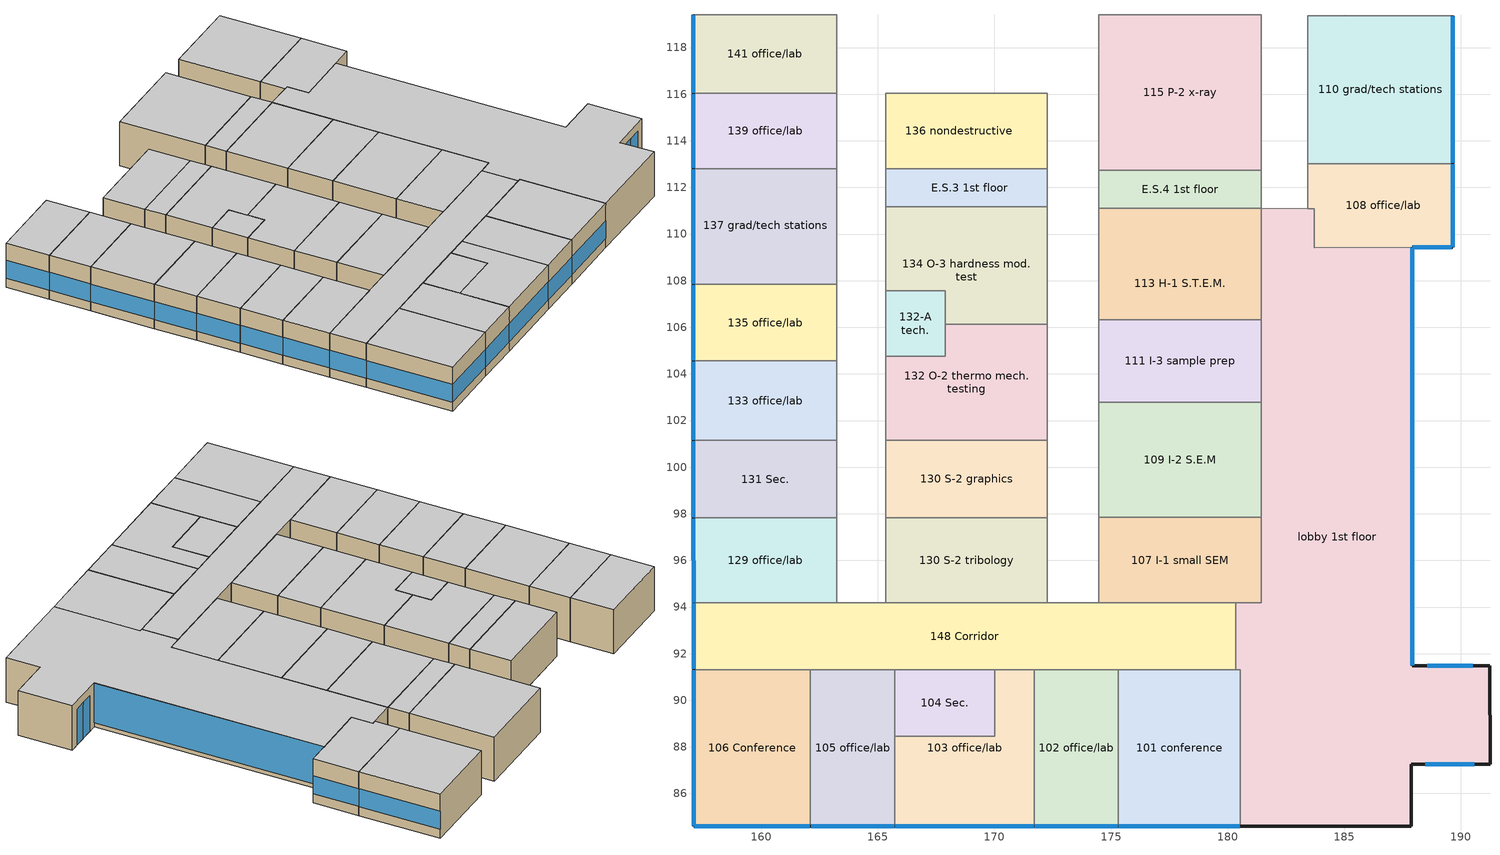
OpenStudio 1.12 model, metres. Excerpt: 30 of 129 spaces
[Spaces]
106 Conference
 floor ground: 162.11,91.32 162.11,84.59 157.1,84.59 157.09,91.32 z0
 wall outside: 157.09,91.32 157.1,84.59 162.11,84.59 z0:3.66
 wall to 148 Corridor: 162.11,91.32 157.09,91.32 z0:3.66
 wall to 105 office/lab: 162.11,84.59 162.11,91.32 z0:3.66
 window: 157.12,84.59 162.08,84.59 z0.76:2.24; 157.09,91.29 157.1,84.62 z0.76:2.23
 ceiling to Plenum 1: 162.11,84.59 162.11,91.32 157.09,91.32 157.1,84.59 z3.66
105 office/lab
 floor ground: 165.72,91.32 165.72,84.59 162.11,84.59 162.11,91.32 z0
 wall outside: 162.11,84.59 165.72,84.59 z0:3.66
 wall to 148 Corridor: 165.72,91.32 162.11,91.32 z0:3.66
 wall to 104 Sec.: 165.72,88.46 165.72,91.32 z0:3.66
 wall to 103 office/lab: 165.72,84.59 165.72,88.46 z0:3.66
 window: 162.13,84.59 165.7,84.59 z0.76:2.24
 ceiling to Plenum 1: 165.72,84.59 165.72,91.32 162.11,91.32 162.11,84.59 z3.66
103 office/lab
 floor ground: 171.7,91.32 171.7,84.59 165.72,84.59 165.72,88.46 170.02,88.46 170.02,91.32 z0
 wall outside: 165.72,84.59 171.7,84.59 z0:3.66
 wall to 104 Sec.: 170.02,91.32 170.02,88.46 165.72,88.46 z0:3.66
 wall to 148 Corridor: 171.7,91.32 170.02,91.32 z0:3.66
 wall to 102 office/lab: 171.7,84.59 171.7,91.32 z0:3.66
 window: 165.75,84.59 171.68,84.59 z0.76:2.24
 ceiling to Plenum 1: 171.7,84.59 171.7,91.32 170.02,91.32 170.02,88.46 165.72,88.46 165.72,84.59 z3.66
102 office/lab
 floor ground: 175.31,91.32 175.31,84.59 171.7,84.59 171.7,91.32 z0
 wall outside: 171.7,84.59 175.31,84.59 z0:3.66
 wall to 148 Corridor: 175.31,91.32 171.7,91.32 z0:3.66
 wall to 101 conference: 175.31,84.59 175.31,91.32 z0:3.66
 window: 171.73,84.59 175.29,84.59 z0.76:2.24
 ceiling to Plenum 1: 175.31,84.59 175.31,91.32 171.7,91.32 171.7,84.59 z3.66
101 conference
 floor ground: 180.54,91.32 180.54,84.59 175.31,84.59 175.31,91.32 z0
 wall outside: 175.31,84.59 180.54,84.59 z0:3.66
 wall to 148 Corridor: 180.34,91.32 175.31,91.32 z0:3.66
 wall to lobby 1st floor: 180.54,84.59 180.54,91.32 180.34,91.32 z0:3.66
 window: 175.34,84.59 180.52,84.59 z0.76:2.24
 ceiling to Plenum 1: 180.54,84.59 180.54,91.32 175.31,91.32 175.31,84.59 z3.66
lobby 1st floor
 floor to 001 Mechanical Equipment Room: 181.45,111.1 183.44,111.08 183.72,111.08 183.72,109.44 181.45,109.44 z0
 floor ground: 187.92,109.44 187.92,91.48 191.26,91.48 191.26,87.25 187.89,87.25 187.89,84.59 180.54,84.59 180.54,91.32 180.34,91.32 180.34,94.18 181.45,94.18 181.45,109.44 183.72,109.44 183.72,109.41 z0
 wall outside: 187.92,91.48 187.92,109.44 / 191.26,87.25 191.26,91.48 / 180.54,84.59 187.89,84.59 187.89,87.25 z0:3.66; 191.26,91.48,3.66 191.26,91.48,0 190.51,91.48,0 190.51,91.48,2.95 188.56,91.48,2.95 188.56,91.48,0 187.92,91.48,0 187.92,91.48,3.66; 187.89,87.25,3.66 187.89,87.25,0 188.47,87.25,0 188.47,87.25,3.02 190.57,87.25,3.02 190.57,87.25,0 191.26,87.25,0 191.26,87.25,3.66
 wall to 113 H-1 S.T.E.M.: 181.45,111.1 181.45,106.33 z0:3.66
 wall to 126 Corridor: 183.44,111.08 181.45,111.1 z0:3.66
 wall to 108 office/lab: 187.92,109.44 183.72,109.41 183.72,111.08 183.44,111.08 z0:3.66
 wall to 148 Corridor: 180.34,94.18 180.34,91.32 z0:3.66
 wall to 107 I-1 small SEM: 181.45,97.84 181.45,94.18 180.34,94.18 z0:3.66
 wall to 109 I-2 S.E.M: 181.45,102.79 181.45,97.84 z0:3.66
 wall to 111 I-3 sample prep: 181.45,106.33 181.45,102.79 z0:3.66
 window: 187.92,91.5 187.92,109.41 z0.33:3.63; 188.47,87.25 189.52,87.25 / 189.52,87.25 190.57,87.25 z0:3.02; 190.51,91.48 189.53,91.48 / 189.53,91.48 188.56,91.48 z0:2.95
 ceiling to Plenum 1: 187.89,84.59 187.89,87.25 191.26,87.25 191.26,91.48 187.92,91.48 187.92,109.44 183.72,109.41 183.72,111.08 183.44,111.08 181.45,111.1 181.45,94.18 180.34,94.18 180.34,91.32 180.54,91.32 180.54,84.59 z3.66
104 Sec.
 floor ground: 170.02,91.32 170.02,88.46 165.72,88.46 165.72,91.32 z0
 wall to 148 Corridor: 170.02,91.32 165.72,91.32 z0:3.66
 ceiling to Plenum 1: 170.02,88.46 170.02,91.32 165.72,91.32 165.72,88.46 z3.66
148 Corridor
 floor ground: 180.34,94.18 180.34,91.32 157.09,91.32 157.09,94.18 z0
 wall outside: 157.09,94.18 157.09,91.32 z0:3.66
 wall to 129 office/lab: 163.24,94.18 157.09,94.18 z0:3.66
 wall to 126 Corridor: 165.34,94.18 163.24,94.18 z0:3.66
 wall to 130 S-2 tribology: 172.26,94.18 165.34,94.18 z0:3.66
 wall to service corridor - 1st floor: 174.46,94.18 172.26,94.18 z0:3.66
 wall to 107 I-1 small SEM: 180.34,94.18 174.46,94.18 z0:3.66
 window: 157.09,94.16 157.09,91.34 z0.76:2.25
 ceiling to Plenum 1: 180.34,91.32 180.34,94.18 157.09,94.18 157.09,91.32 z3.66
129 office/lab
 floor ground: 163.24,97.82 163.24,94.18 157.09,94.18 157.09,97.82 z0
 wall outside: 157.09,97.82 157.09,94.18 z0:3.66
 wall to 126 Corridor: 163.24,94.18 163.24,97.82 z0:3.66
 wall to 131 Sec.: 163.24,97.82 157.09,97.82 z0:3.66
 window: 157.09,97.79 157.09,94.21 z0.76:2.24
 ceiling to Plenum 1: 163.24,94.18 163.24,97.82 157.09,97.82 157.09,94.18 z3.66
130 S-2 tribology
 floor ground: 172.26,97.82 172.26,94.18 165.34,94.18 165.34,97.82 z0
 wall to 130 S-2 graphics: 172.26,97.82 165.34,97.82 z0:3.66
 wall to service corridor - 1st floor: 172.26,94.18 172.26,97.82 z0:3.66
 wall to 126 Corridor: 165.34,97.82 165.34,94.18 z0:3.66
 ceiling to Plenum 1: 172.26,94.18 172.26,97.82 165.34,97.82 165.34,94.18 z3.66
107 I-1 small SEM
 floor ground: 181.45,97.84 181.45,94.18 174.46,94.18 174.46,97.84 z0
 wall to 109 I-2 S.E.M: 181.45,97.84 174.46,97.84 z0:3.66
 wall to service corridor - 1st floor: 174.46,97.84 174.46,94.18 z0:3.66
 ceiling to Plenum 1: 181.45,94.18 181.45,97.84 174.46,97.84 174.46,94.18 z3.66
131 Sec.
 floor ground: 163.24,101.15 163.24,97.82 157.09,97.82 157.08,101.15 z0
 wall outside: 157.08,101.15 157.09,97.82 z0:3.66
 wall to 126 Corridor: 163.24,97.82 163.24,101.15 z0:3.66
 wall to 133 office/lab: 163.24,101.15 157.08,101.15 z0:3.66
 window: 157.08,101.12 157.09,97.84 z0.76:2.25
 ceiling to Plenum 1: 163.24,97.82 163.24,101.15 157.08,101.15 157.09,97.82 z3.66
130 S-2 graphics
 floor ground: 172.26,101.16 172.26,97.82 165.34,97.82 165.34,101.16 z0
 wall to 132 O-2 thermo mech. testing: 172.26,101.16 165.34,101.16 z0:3.66
 wall to service corridor - 1st floor: 172.26,97.82 172.26,101.16 z0:3.66
 wall to 126 Corridor: 165.34,101.16 165.34,97.82 z0:3.66
 ceiling to Plenum 1: 172.26,97.82 172.26,101.16 165.34,101.16 165.34,97.82 z3.66
109 I-2 S.E.M
 floor ground: 181.45,102.79 181.45,97.84 174.46,97.84 174.46,102.79 z0
 wall to 111 I-3 sample prep: 181.45,102.79 174.46,102.79 z0:3.66
 wall to service corridor - 1st floor: 174.46,102.79 174.46,97.84 z0:3.66
 ceiling to Plenum 1: 181.45,97.84 181.45,102.79 174.46,102.79 174.46,97.84 z3.66
133 office/lab
 floor ground: 163.24,104.55 163.24,101.15 157.08,101.15 157.08,104.55 z0
 wall outside: 157.08,104.55 157.08,101.15 z0:3.66
 wall to 126 Corridor: 163.24,101.15 163.24,104.55 z0:3.66
 wall to 135 office/lab: 163.24,104.55 157.08,104.55 z0:3.66
 window: 157.08,104.53 157.08,101.17 z0.76:2.25
 ceiling to Plenum 1: 163.24,101.15 163.24,104.55 157.08,104.55 157.08,101.15 z3.66
132 O-2 thermo mech. testing
 floor ground: 172.26,106.12 172.26,101.16 165.34,101.16 165.34,104.76 167.88,104.76 167.88,106.12 z0
 wall to 134 O-3 hardness mod. test: 172.26,106.12 167.88,106.12 z0:3.66
 wall to service corridor - 1st floor: 172.26,101.16 172.26,106.12 z0:3.66
 wall to 126 Corridor: 165.34,104.76 165.34,101.16 z0:3.66
 wall to 132-A tech.: 167.88,106.12 167.88,104.76 165.34,104.76 z0:3.66
 ceiling to Plenum 1: 172.26,101.16 172.26,106.12 167.88,106.12 167.88,104.76 165.34,104.76 165.34,101.16 z3.66
111 I-3 sample prep
 floor ground: 181.45,106.33 181.45,102.79 174.46,102.79 174.46,106.33 z0
 wall to 113 H-1 S.T.E.M.: 181.45,106.33 174.46,106.33 z0:3.66
 wall to service corridor - 1st floor: 174.46,106.33 174.46,102.79 z0:3.66
 ceiling to Plenum 1: 181.45,102.79 181.45,106.33 174.46,106.33 174.46,102.79 z3.66
135 office/lab
 floor ground: 163.24,107.84 163.24,104.55 157.08,104.55 157.08,107.84 z0
 wall outside: 157.08,107.84 157.08,104.55 z0:3.66
 wall to 126 Corridor: 163.24,104.55 163.24,107.84 z0:3.66
 wall to 137 grad/tech stations: 163.24,107.84 157.08,107.84 z0:3.66
 window: 157.08,107.81 157.08,104.58 z0.76:2.25
 ceiling to Plenum 1: 163.24,104.55 163.24,107.84 157.08,107.84 157.08,104.55 z3.66
132-A tech.
 floor ground: 167.88,107.56 167.88,104.76 165.34,104.76 165.34,107.56 z0
 wall to 126 Corridor: 165.34,107.56 165.34,104.76 z0:3.66
 wall to 134 O-3 hardness mod. test: 167.88,106.12 167.88,107.56 165.34,107.56 z0:3.66
 ceiling to Plenum 1: 167.88,104.76 167.88,107.56 165.34,107.56 165.34,104.76 z3.66
134 O-3 hardness mod. test
 floor to 001 Mechanical Equipment Room: 172.26,111.17 172.26,109.44 165.34,109.44 165.34,111.17 z0
 floor ground: 172.26,109.44 172.26,106.12 167.88,106.12 167.88,107.56 165.34,107.56 165.34,109.44 z0
 wall to 126 Corridor: 165.34,111.17 165.34,107.56 z0:3.66
 wall to E.S.3 1st floor: 172.26,111.17 165.34,111.17 z0:3.66
 wall to service corridor - 1st floor: 172.26,106.12 172.26,111.17 z0:3.66
 ceiling to Plenum 1: 172.26,106.12 172.26,111.17 165.34,111.17 165.34,107.56 167.88,107.56 167.88,106.12 z3.66
113 H-1 S.T.E.M.
 floor to 001 Mechanical Equipment Room: 181.45,111.1 181.45,109.44 174.46,109.44 174.46,111.1 z0
 floor ground: 181.45,109.44 181.45,106.33 174.46,106.33 174.46,109.44 z0
 wall to service corridor - 1st floor: 174.46,111.1 174.46,106.33 z0:3.66
 wall to E.S.4 1st floor: 181.45,111.1 174.46,111.1 z0:3.66
 ceiling to Plenum 1: 181.45,106.33 181.45,111.1 174.46,111.1 174.46,106.33 z3.66
137 grad/tech stations
 floor to 001 Mechanical Equipment Room: 163.24,111.31 163.24,109.44 157.08,109.44 157.07,111.31 z0
 floor ground: 163.24,112.81 163.24,111.31 157.07,111.31 157.07,112.81 z0; 163.24,109.44 163.24,107.84 157.08,107.84 157.08,109.44 z0
 wall outside: 157.07,112.81 157.08,107.84 z0:3.66
 wall to 126 Corridor: 163.24,107.84 163.24,112.81 z0:3.66
 wall to 139 office/lab: 163.24,112.81 157.07,112.81 z0:3.66
 window: 157.07,112.79 157.08,107.86 z0.76:2.24
 ceiling to Plenum 1: 163.24,107.84 163.24,112.81 157.07,112.81 157.08,107.84 z3.66
108 office/lab
 floor to 001 Mechanical Equipment Room: 189.65,113.02 189.65,109.44 183.72,109.44 183.72,111.08 183.44,111.08 183.44,113.02 z0
 floor ground: 187.92,109.44 183.72,109.41 183.72,109.44 z0
 wall outside: 187.92,109.44 189.65,109.44 189.65,113.02 z0:3.66
 wall to 126 Corridor: 183.44,113.02 183.44,111.08 z0:3.66
 wall to 110 grad/tech stations: 189.65,113.02 183.44,113.02 z0:3.66
 window: 187.95,109.44 189.63,109.44 z0.76:2.27; 189.65,109.46 189.65,113 z0.76:2.24
 ceiling to Plenum 1: 183.72,109.41 187.92,109.44 189.65,109.44 189.65,113.02 183.44,113.02 183.44,111.08 183.72,111.08 z3.66
E.S.4 1st floor
 floor to 001 Mechanical Equipment Room: 181.45,112.75 181.45,111.1 174.46,111.1 174.46,112.75 z0
 wall to 115 P-2 x-ray: 181.45,112.75 174.46,112.75 z0:3.66
 wall to 126 Corridor: 181.45,111.1 181.45,112.75 z0:3.66
 wall to service corridor - 1st floor: 174.46,112.75 174.46,111.1 z0:3.66
 ceiling to Plenum 1: 181.45,111.1 181.45,112.75 174.46,112.75 174.46,111.1 z3.66
E.S.3 1st floor
 floor ground: 165.59,112.81 165.59,111.31 165.34,111.31 165.34,112.81 z0
 floor to 001 Mechanical Equipment Room: 172.26,112.81 172.26,111.17 165.34,111.17 165.34,111.31 165.59,111.31 165.59,112.81 z0
 wall to 126 Corridor: 165.34,112.81 165.34,111.17 z0:3.66
 wall to 136 nondestructive: 172.26,112.81 165.34,112.81 z0:3.66
 wall to service corridor - 1st floor: 172.26,111.17 172.26,112.81 z0:3.66
 ceiling to Plenum 1: 172.26,111.17 172.26,112.81 165.34,112.81 165.34,111.17 z3.66
115 P-2 x-ray
 floor to 001 Mechanical Equipment Room: 181.45,119.41 181.45,112.75 174.46,112.75 174.46,119.41 z0
 wall to 117 U-2 Microscopy: 181.45,119.41 174.46,119.41 z0:3.66
 wall to 126 Corridor: 181.45,112.75 181.45,119.41 z0:3.66
 wall to service corridor - 1st floor: 174.46,119.41 174.46,112.75 z0:3.66
 ceiling to Plenum 1: 181.45,112.75 181.45,119.41 174.46,119.41 174.46,112.75 z3.66
139 office/lab
 floor ground: 163.24,116.03 163.24,112.81 157.07,112.81 157.07,116.03 z0
 wall outside: 157.07,116.03 157.07,112.81 z0:3.66
 wall to 126 Corridor: 163.24,112.81 163.24,116.03 z0:3.66
 wall to 141 office/lab: 163.24,116.03 157.07,116.03 z0:3.66
 window: 157.07,116.01 157.07,112.84 z0.76:2.25
 ceiling to Plenum 1: 163.24,112.81 163.24,116.03 157.07,116.03 157.07,112.81 z3.66
136 nondestructive
 floor ground: 171.6,116.03 171.6,112.96 165.59,112.96 165.59,112.81 165.34,112.81 165.34,116.03 z0
 floor to 001 Mechanical Equipment Room: 172.26,116.03 172.26,112.81 165.59,112.81 165.59,112.96 171.6,112.96 171.6,116.03 z0
 wall to 138 O-1 universal testing: 172.26,116.03 165.34,116.03 z0:3.66
 wall to service corridor - 1st floor: 172.26,112.81 172.26,116.03 z0:3.66
 wall to 126 Corridor: 165.34,116.03 165.34,112.81 z0:3.66
 ceiling to Plenum 1: 172.26,112.81 172.26,116.03 165.34,116.03 165.34,112.81 z3.66
110 grad/tech stations
 floor to 001 Mechanical Equipment Room: 189.65,119.37 189.65,113.02 183.44,113.02 183.44,119.37 z0
 wall outside: 189.65,113.02 189.65,119.37 z0:3.66
 wall to 126 Corridor: 183.44,119.37 183.44,113.02 z0:3.66
 wall to 112 office /lab: 189.65,119.37 183.44,119.37 z0:3.66
 window: 189.65,113.05 189.65,119.35 z0.76:2.23
 ceiling to Plenum 1: 183.44,113.02 189.65,113.02 189.65,119.37 183.44,119.37 z3.66
141 office/lab
 floor ground: 163.24,119.41 163.24,116.03 157.07,116.03 157.07,119.41 z0
 wall outside: 157.07,119.41 157.07,116.03 z0:3.66
 wall to 126 Corridor: 163.24,116.03 163.24,119.41 z0:3.66
 wall to 143 grad/tech stations: 163.24,119.41 157.07,119.41 z0:3.66
 window: 157.07,119.39 157.07,116.06 z0.76:2.25
 ceiling to Plenum 1: 163.24,116.03 163.24,119.41 157.07,119.41 157.07,116.03 z3.66
[Building]
Building 1: Space Type=DOE Ref 1980-2004 - SecSchl - Classroom; Default Construction Set=DOE Ref 1980-2004 - CZ4c - SecSchl
[Site]
NEWARK: Latitude {deg}=40.7; Longitude {deg}=-74.17; Time Zone {hr}=-5; Elevation {m}=9
[ClimateZones]
Climate Zone Institution Name 1=ASHRAE; Climate Zone Document Name 1=ANSI/ASHRAE Standard 169; Climate Zone Document Year 1=2006; Climate Zone Value 1=4C; Climate Zone Institution Name 2=CEC; Climate Zone Document Name 2=California Climate Zone Descriptions; Climate Zone Document Year 2=1995
[SizingPeriod:DesignDay] Barometric Pressure {Pa}=101217; Sky Clearness=0; Rain Indicator=0; Snow Indicator=0; Day of Month=21; Daylight Saving Time Indicator=0; Dry-Bulb Temperature Range Modifier Type=DefaultMultipliers
Name | Maximum Dry-Bulb Temperature {C} | Daily Dry-Bulb Temperature Range {deltaC} | Humidity Indicating Conditions at Maximum Dry-Bulb | Wind Speed {m/s} | Wind Direction {deg} | Month | Day Type | Humidity Indicating Type | Solar Model Indicator | ASHRAE Taub | ASHRAE Taud
NEWARK Ann Clg .4% Condns DP=>MDB | 27.8 | 8.9 | 23.7 | 5.8 | 250 | 7 | SummerDesignDay | Dewpoint | ASHRAETau | 0.528 | 1.831
NEWARK Ann Htg 99.6% Condns DB | -11.6 | 0 | -11.6 | 6.2 | 320 | 1 | WinterDesignDay | Wetbulb | ASHRAEClearSky
NEWARK Ann Hum_n 99.6% Condns DP=>MCDB | -9.8 | 0 | -20.9 | 6.2 | 320 | 1 | WinterDesignDay | Dewpoint | ASHRAEClearSky
NEWARK Ann Clg .4% Condns WB=>MDB | 31.5 | 8.9 | 25.4 | 5.8 | 250 | 7 | SummerDesignDay | Wetbulb | ASHRAETau | 0.528 | 1.831
[DefaultConstructionSet] Interior Partition Construction=Interior Partition
Name | Default Exterior Surface Constructions | Default Interior Surface Constructions | Default Ground Contact Surface Constructions | Default Exterior SubSurface Constructions | Default Interior SubSurface Constructions
DOE Ref 1980-2004 - CZ4c - Office | Default Surface Constructions 22 | Default Surface Constructions 23 | Default Surface Constructions 24 | Default Sub Surface Constructions 15 | Default Sub Surface Constructions 16
DOE Ref 1980-2004 - CZ4c - SecSchl | Default Surface Constructions 25 | Default Surface Constructions 26 | Default Surface Constructions 27 | Default Sub Surface Constructions 17 | Default Sub Surface Constructions 18
[DefaultSurfaceConstructions]
Name | Floor Construction | Wall Construction | Roof Ceiling Construction
Default Surface Constructions 22 | ExtSlabCarpet 4in ClimateZone 1-8 | CBECS 1980-2004 ExtWall Mass ClimateZone 4c-5a | CBECS 1980-2004 ExtRoof IEAD ClimateZone 4c
Default Surface Constructions 23; Default Surface Constructions 26 | Interior Floor | Interior Wall | Interior Ceiling
Default Surface Constructions 24; Default Surface Constructions 27 | ExtSlabCarpet 4in ClimateZone 1-8 | ExtSlabCarpet 4in ClimateZone 1-8 | ExtSlabCarpet 4in ClimateZone 1-8
Default Surface Constructions 25 | ExtSlabCarpet 4in ClimateZone 1-8 | CBECS 1980-2004 ExtWall SteelFrame ClimateZone 4c | CBECS 1980-2004 ExtRoof IEAD ClimateZone 4c
[Construction]
ExtSlabCarpet 4in ClimateZone 1-8: MAT-CC05 4 HW CONCRETE, CP02 CARPET PAD
Interior Floor: F16 Acoustic tile, F05 Ceiling air space resistance, M11 100mm lightweight concrete
Interior Wall: G01a 19mm gypsum board, F04 Wall air space resistance, G01a 19mm gypsum board
Interior Ceiling: M11 100mm lightweight concrete, F05 Ceiling air space resistance, F16 Acoustic tile
Exterior Door: F08 Metal surface, I01 25mm insulation board
Interior Window: Clear 3mm
Interior Door; Interior Partition: G05 25mm wood
CBECS 1980-2004 ExtWall Mass ClimateZone 4c-5a: 1IN Stucco, 8IN CONCRETE HW RefBldg, Mass NonRes Wall Insulation-1.76, 1/2IN Gypsum
CBECS 1980-2004 ExtRoof IEAD ClimateZone 4c: Roof Membrane, IEAD NonRes Roof Insulation-2.75, Metal Decking
CBECS 1980-2004 ExtWindow ClimateZone 4c: Fixed Window 4.09/0.39/0.25
CBECS 1980-2004 ExtWall SteelFrame ClimateZone 4c: Wood Siding, Steel Frame NonRes Wall Insulation-1.92, 1/2IN Gypsum
[Material] Thermal Absorptance=0.9
Name | Roughness | Thickness {m} | Conductivity {W/m-K} | Density {kg/m3} | Specific Heat {J/kg-K} | Solar Absorptance | Visible Absorptance
MAT-CC05 4 HW CONCRETE | Rough | 0.1016 | 1.311 | 2240 | 836.8 | 0.85 | 0.85
1IN Stucco | Smooth | 0.0253 | 0.6918 | 1858 | 837 | 0.92 | 0.92
1/2IN Gypsum | Smooth | 0.0127 | 0.16 | 784.9 | 830 | 0.4 | 0.4
Roof Membrane | VeryRough | 0.0095 | 0.16 | 1121.29 | 1460 | 0.7 | 0.7
Metal Decking | MediumSmooth | 0.0015 | 45.006 | 7680 | 418.4 | 0.6 | 0.6
F16 Acoustic tile | MediumSmooth | 0.0191 | 0.06 | 368 | 590 | 0.3 | 0.3
M11 100mm lightweight concrete | MediumRough | 0.1016 | 0.53 | 1280 | 840 | 0.5 | 0.5
G01a 19mm gypsum board | MediumSmooth | 0.019 | 0.16 | 800 | 1090 | 0.4 | 0.4
F08 Metal surface | Smooth | 0.0008 | 45.28 | 7824 | 500 | 0.7 | 0.7
I01 25mm insulation board | MediumRough | 0.0254 | 0.03 | 43 | 1210 | 0.6 | 0.6
G05 25mm wood | MediumSmooth | 0.0254 | 0.15 | 608 | 1630 | 0.5 | 0.5
8IN CONCRETE HW RefBldg | Rough | 0.2032 | 1.311 | 2240 | 836.8 | 0.7 | 0.7
Mass NonRes Wall Insulation-1.76 | MediumRough | 0.0656865 | 0.049 | 265 | 836.8 | 0.7 | 0.7
IEAD NonRes Roof Insulation-2.75 | MediumRough | 0.122523 | 0.049 | 265 | 836.8 | 0.7 | 0.7
Wood Siding | MediumSmooth | 0.01 | 0.11 | 544.62 | 1210 | 0.78 | 0.78
Steel Frame NonRes Wall Insulation-1.92 | MediumRough | 0.0781229 | 0.049 | 265 | 836.8 | 0.7 | 0.7
[Material:NoMass]
CP02 CARPET PAD: Roughness=Smooth; Thermal Resistance {m2-K/W}=0.1; Thermal Absorptance=0.9; Solar Absorptance=0.8; Visible Absorptance=0.8
[Material:AirGap]
Name | Thermal Resistance {m2-K/W}
F05 Ceiling air space resistance | 0.18
F04 Wall air space resistance | 0.15
[DefaultSubSurfaceConstructions]
Name | Fixed Window Construction | Operable Window Construction | Door Construction | Tubular Daylight Dome Construction | Tubular Daylight Diffuser Construction
Default Sub Surface Constructions 15; Default Sub Surface Constructions 17 | CBECS 1980-2004 ExtWindow ClimateZone 4c | CBECS 1980-2004 ExtWindow ClimateZone 4c | Exterior Door | Interior Window | Interior Window
Default Sub Surface Constructions 16; Default Sub Surface Constructions 18 | Interior Window | Interior Window | Interior Door
[WindowMaterial:Glazing]
Clear 3mm: Optical Data Type=SpectralAverage; Thickness {m}=0.003; Solar Transmittance at Normal Incidence=0.837; Front Side Solar Reflectance at Normal Incidence=0.075; Back Side Solar Reflectance at Normal Incidence=0; Visible Transmittance at Normal Incidence=0.898; Front Side Visible Reflectance at Normal Incidence=0.081; Back Side Visible Reflectance at Normal Incidence=0; Infrared Transmittance at Normal Incidence=0; Front Side Infrared Hemispherical Emissivity=0.84; Back Side Infrared Hemispherical Emissivity=0.84; Conductivity {W/m-K}=0.9; Dirt Correction Factor for Solar and Visible Transmittance=1; Solar Diffusing=No
[WindowMaterial:Blind]
Window Material Blind 1: Slat Width {m}=0.025; Slat Separation {m}=0.01875; Front Side Slat Beam Solar Reflectance=0.5; Back Side Slat Beam Solar Reflectance=0.5; Front Side Slat Diffuse Solar Reflectance=0.5; Back Side Slat Diffuse Solar Reflectance=0.5; Slat Beam Visible Transmittance=0
[WindowMaterial:SimpleGlazingSystem]
Fixed Window 4.09/0.39/0.25: U-Factor {W/m2-K}=4.08816; Solar Heat Gain Coefficient=0.39; Visible Transmittance=0.25
[SpaceType]
Name | Default Schedule Set | Design Specification Outdoor Air Object | Standards Building Type | Standards Space Type
DOE Ref 1980-2004 - Office - ClosedOffice | DOE Ref 1980-2004 - Office - ClosedOffice Schedule Set | DOE Ref 1980-2004 - Office - ClosedOffice Ventilation | Office | ClosedOffice
DOE Ref 1980-2004 - Office - Conference | DOE Ref 1980-2004 - Office - Conference Schedule Set | DOE Ref 1980-2004 - Office - Conference Ventilation | Office | Conference
DOE Ref 1980-2004 - Office - Corridor | DOE Ref 1980-2004 - Office - Corridor Schedule Set | DOE Ref 1980-2004 - Office - Corridor Ventilation | Office | Corridor
DOE Ref 1980-2004 - Office - Lobby | DOE Ref 1980-2004 - Office - Lobby Schedule Set | DOE Ref 1980-2004 - Office - Lobby Ventilation | Office | Lobby
DOE Ref 1980-2004 - Office - Storage | DOE Ref 1980-2004 - Office - Storage Schedule Set | DOE Ref 1980-2004 - Office - Storage Ventilation | Office | Storage
DOE Ref 1980-2004 - SecSchl - Classroom | DOE Ref 1980-2004 - SecSchl - Classroom Schedule Set | DOE Ref 1980-2004 - SecSchl - Classroom Ventilation | SecondarySchool | Classroom
[DefaultScheduleSet]
Name | Number of People Schedule | People Activity Level Schedule | Lighting Schedule | Electric Equipment Schedule | Infiltration Schedule
DOE Ref 1980-2004 - Office - ClosedOffice Schedule Set; DOE Ref 1980-2004 - Office - Corridor Schedule Set | Office Work Occ | Office Activity | Office Bldg Light | Office Bldg Equip | Office Infil Quarter On
DOE Ref 1980-2004 - Office - Conference Schedule Set; DOE Ref 1980-2004 - Office - Lobby Schedule Set | Office Misc Occ | Office Activity | Office Bldg Light | Office Bldg Equip | Office Infil Quarter On
DOE Ref 1980-2004 - Office - Storage Schedule Set |  |  | Office Bldg Light |  | Office Infil Quarter On
DOE Ref 1980-2004 - SecSchl - Classroom Schedule Set | SecondarySchool Bldg Occ | SecondarySchool Activity | SecondarySchool Bldg Light | SecondarySchool Bldg Equip | SecondarySchool Infil
[Lights:Definition] Design Level Calculation Method=Watts/Area
Name | Watts per Space Floor Area {W/m2}
DOE Ref 1980-2004 - Office - ClosedOffice Lights Definition | 18.5893
DOE Ref 1980-2004 - Office - Conference Lights Definition | 19.8056
DOE Ref 1980-2004 - Office - Corridor Lights Definition | 8.44967
DOE Ref 1980-2004 - Office - Lobby Lights Definition | 21.9584
DOE Ref 1980-2004 - Office - Storage Lights Definition | 13.6702
DOE Ref 1980-2004 - SecSchl - Classroom Lights Definition | 21.5278
[Lights]
Name | Lights Definition | Space or SpaceType
DOE Ref 1980-2004 - Office - ClosedOffice Lights | DOE Ref 1980-2004 - Office - ClosedOffice Lights Definition | DOE Ref 1980-2004 - Office - ClosedOffice
DOE Ref 1980-2004 - Office - Conference Lights | DOE Ref 1980-2004 - Office - Conference Lights Definition | DOE Ref 1980-2004 - Office - Conference
DOE Ref 1980-2004 - Office - Corridor Lights | DOE Ref 1980-2004 - Office - Corridor Lights Definition | DOE Ref 1980-2004 - Office - Corridor
DOE Ref 1980-2004 - Office - Lobby Lights | DOE Ref 1980-2004 - Office - Lobby Lights Definition | DOE Ref 1980-2004 - Office - Lobby
DOE Ref 1980-2004 - Office - Storage Lights | DOE Ref 1980-2004 - Office - Storage Lights Definition | DOE Ref 1980-2004 - Office - Storage
DOE Ref 1980-2004 - SecSchl - Classroom Lights | DOE Ref 1980-2004 - SecSchl - Classroom Lights Definition | DOE Ref 1980-2004 - SecSchl - Classroom
[DesignSpecification:OutdoorAir] Outdoor Air Method=Sum
Name | Outdoor Air Flow per Person {m3/s-person} | Outdoor Air Flow per Floor Area {m3/s-m2}
DOE Ref 1980-2004 - Office - ClosedOffice Ventilation; DOE Ref 1980-2004 - Office - Conference Ventilation | 0.00943895
DOE Ref 1980-2004 - Office - Corridor Ventilation; DOE Ref 1980-2004 - Office - Storage Ventilation |  | 0.000254
DOE Ref 1980-2004 - Office - Lobby Ventilation; DOE Ref 1980-2004 - SecSchl - Classroom Ventilation | 0.00707921
[People:Definition] Number of People Calculation Method=People/Area; Fraction Radiant=0.3
Name | People per Space Floor Area {person/m2}
DOE Ref 1980-2004 - Office - ClosedOffice People Definition | 0.0511286
DOE Ref 1980-2004 - Office - Conference People Definition | 0.538196
DOE Ref 1980-2004 - Office - Corridor People Definition | 0.0107639
DOE Ref 1980-2004 - Office - Lobby People Definition | 0.107639
DOE Ref 1980-2004 - SecSchl - Classroom People Definition | 0.249938
[People]
Name | People Definition | Space or SpaceType
DOE Ref 1980-2004 - Office - ClosedOffice People | DOE Ref 1980-2004 - Office - ClosedOffice People Definition | DOE Ref 1980-2004 - Office - ClosedOffice
DOE Ref 1980-2004 - Office - Conference People | DOE Ref 1980-2004 - Office - Conference People Definition | DOE Ref 1980-2004 - Office - Conference
DOE Ref 1980-2004 - Office - Corridor People | DOE Ref 1980-2004 - Office - Corridor People Definition | DOE Ref 1980-2004 - Office - Corridor
DOE Ref 1980-2004 - Office - Lobby People | DOE Ref 1980-2004 - Office - Lobby People Definition | DOE Ref 1980-2004 - Office - Lobby
DOE Ref 1980-2004 - SecSchl - Classroom People | DOE Ref 1980-2004 - SecSchl - Classroom People Definition | DOE Ref 1980-2004 - SecSchl - Classroom
[SpaceInfiltration:DesignFlowRate] Design Flow Rate Calculation Method=Flow/ExteriorArea; Flow per Exterior Surface Area {m3/s-m2}=0.00113386
Name | Space or SpaceType
DOE Ref 1980-2004 - Office - ClosedOffice Infiltration | DOE Ref 1980-2004 - Office - ClosedOffice
DOE Ref 1980-2004 - Office - Conference Infiltration | DOE Ref 1980-2004 - Office - Conference
DOE Ref 1980-2004 - Office - Corridor Infiltration | DOE Ref 1980-2004 - Office - Corridor
DOE Ref 1980-2004 - Office - Lobby Infiltration | DOE Ref 1980-2004 - Office - Lobby
DOE Ref 1980-2004 - Office - Storage Infiltration | DOE Ref 1980-2004 - Office - Storage
DOE Ref 1980-2004 - SecSchl - Classroom Infiltration | DOE Ref 1980-2004 - SecSchl - Classroom
[ElectricEquipment:Definition] Design Level Calculation Method=Watts/Area
Name | Watts per Space Floor Area {W/m2}
DOE Ref 1980-2004 - Office - ClosedOffice Electric Equipment Definition | 9.3646
DOE Ref 1980-2004 - Office - Conference Electric Equipment Definition | 10.7639
DOE Ref 1980-2004 - Office - Corridor Electric Equipment Definition | 3.12153
DOE Ref 1980-2004 - Office - Lobby Electric Equipment Definition | 2.90626
DOE Ref 1980-2004 - SecSchl - Classroom Electric Equipment Definition | 10.0104
[ElectricEquipment]
Name | Electric Equipment Definition | Space or SpaceType
DOE Ref 1980-2004 - Office - ClosedOffice Electric Equipment | DOE Ref 1980-2004 - Office - ClosedOffice Electric Equipment Definition | DOE Ref 1980-2004 - Office - ClosedOffice
DOE Ref 1980-2004 - Office - Conference Electric Equipment | DOE Ref 1980-2004 - Office - Conference Electric Equipment Definition | DOE Ref 1980-2004 - Office - Conference
DOE Ref 1980-2004 - Office - Corridor Electric Equipment | DOE Ref 1980-2004 - Office - Corridor Electric Equipment Definition | DOE Ref 1980-2004 - Office - Corridor
DOE Ref 1980-2004 - Office - Lobby Electric Equipment | DOE Ref 1980-2004 - Office - Lobby Electric Equipment Definition | DOE Ref 1980-2004 - Office - Lobby
DOE Ref 1980-2004 - SecSchl - Classroom Electric Equipment | DOE Ref 1980-2004 - SecSchl - Classroom Electric Equipment Definition | DOE Ref 1980-2004 - SecSchl - Classroom
[ShadingControl]
Shading Control 1: Shading Type=InteriorBlind; Shading Device Material=Window Material Blind 1
[Space] Building Story=Building Story 2
Name | Space Type | Default Construction Set | Default Schedule Set | Thermal Zone
106 Conference | DOE Ref 1980-2004 - Office - Conference | DOE Ref 1980-2004 - CZ4c - Office | DOE Ref 1980-2004 - Office - ClosedOffice Schedule Set | Thermal Zone: 106 Conference
105 office/lab | DOE Ref 1980-2004 - Office - ClosedOffice | DOE Ref 1980-2004 - CZ4c - Office | DOE Ref 1980-2004 - Office - ClosedOffice Schedule Set | Thermal Zone: 105 office/lab
103 office/lab | DOE Ref 1980-2004 - Office - ClosedOffice | DOE Ref 1980-2004 - CZ4c - Office | DOE Ref 1980-2004 - Office - ClosedOffice Schedule Set | Thermal Zone: 103 office/lab
102 office/lab | DOE Ref 1980-2004 - Office - ClosedOffice | DOE Ref 1980-2004 - CZ4c - Office | DOE Ref 1980-2004 - Office - ClosedOffice Schedule Set | Thermal Zone: 102 office/lab
101 conference | DOE Ref 1980-2004 - Office - Conference | DOE Ref 1980-2004 - CZ4c - Office | DOE Ref 1980-2004 - Office - Conference Schedule Set | Thermal Zone: 101 conference
lobby 1st floor | DOE Ref 1980-2004 - Office - Lobby | DOE Ref 1980-2004 - CZ4c - Office | DOE Ref 1980-2004 - Office - Lobby Schedule Set | Thermal Zone: lobby 1st floor
104 Sec. | DOE Ref 1980-2004 - Office - ClosedOffice | DOE Ref 1980-2004 - CZ4c - Office | DOE Ref 1980-2004 - Office - ClosedOffice Schedule Set | Thermal Zone: 104 Sec.
148 Corridor | DOE Ref 1980-2004 - Office - Corridor | DOE Ref 1980-2004 - CZ4c - Office | DOE Ref 1980-2004 - Office - Corridor Schedule Set | Thermal Zone: 148 Corridor
129 office/lab | DOE Ref 1980-2004 - Office - ClosedOffice | DOE Ref 1980-2004 - CZ4c - Office | DOE Ref 1980-2004 - Office - ClosedOffice Schedule Set | Thermal Zone: 129 office/lab
130 S-2 tribology | DOE Ref 1980-2004 - Office - ClosedOffice | DOE Ref 1980-2004 - CZ4c - Office | DOE Ref 1980-2004 - Office - ClosedOffice Schedule Set | Thermal Zone: 130 S-2 tribology
107 I-1 small SEM | DOE Ref 1980-2004 - Office - ClosedOffice | DOE Ref 1980-2004 - CZ4c - Office | DOE Ref 1980-2004 - Office - ClosedOffice Schedule Set | Thermal Zone: 107 I-1 small SEM
131 Sec. | DOE Ref 1980-2004 - Office - ClosedOffice | DOE Ref 1980-2004 - CZ4c - Office | DOE Ref 1980-2004 - Office - ClosedOffice Schedule Set | Thermal Zone: 131 Sec.
130 S-2 graphics | DOE Ref 1980-2004 - Office - ClosedOffice | DOE Ref 1980-2004 - CZ4c - Office | DOE Ref 1980-2004 - Office - ClosedOffice Schedule Set | Thermal Zone: 130 S-2 graphics
109 I-2 S.E.M | DOE Ref 1980-2004 - Office - ClosedOffice | DOE Ref 1980-2004 - CZ4c - Office | DOE Ref 1980-2004 - Office - ClosedOffice Schedule Set | Thermal Zone: 109 I-2 S.E.M
133 office/lab | DOE Ref 1980-2004 - Office - ClosedOffice | DOE Ref 1980-2004 - CZ4c - Office | DOE Ref 1980-2004 - Office - ClosedOffice Schedule Set | Thermal Zone: 133 office/lab
132 O-2 thermo mech. testing | DOE Ref 1980-2004 - Office - ClosedOffice | DOE Ref 1980-2004 - CZ4c - Office | DOE Ref 1980-2004 - Office - ClosedOffice Schedule Set | Thermal Zone: 132 O-2 thermo mech. testing
111 I-3 sample prep | DOE Ref 1980-2004 - Office - ClosedOffice | DOE Ref 1980-2004 - CZ4c - Office | DOE Ref 1980-2004 - Office - ClosedOffice Schedule Set | Thermal Zone: 111 I-3 sample prep
135 office/lab | DOE Ref 1980-2004 - Office - ClosedOffice | DOE Ref 1980-2004 - CZ4c - Office | DOE Ref 1980-2004 - Office - ClosedOffice Schedule Set | Thermal Zone: 135 office/lab
132-A tech. | DOE Ref 1980-2004 - Office - Storage | DOE Ref 1980-2004 - CZ4c - Office | DOE Ref 1980-2004 - Office - Storage Schedule Set | Thermal Zone: 132-A tech.
134 O-3 hardness mod. test | DOE Ref 1980-2004 - Office - ClosedOffice | DOE Ref 1980-2004 - CZ4c - Office | DOE Ref 1980-2004 - Office - ClosedOffice Schedule Set | Thermal Zone: 134 O-3 hardness mod. test
113 H-1 S.T.E.M. | DOE Ref 1980-2004 - Office - ClosedOffice | DOE Ref 1980-2004 - CZ4c - Office | DOE Ref 1980-2004 - Office - ClosedOffice Schedule Set | Thermal Zone: 113 H-1 S.T.E.M.
137 grad/tech stations | DOE Ref 1980-2004 - Office - ClosedOffice | DOE Ref 1980-2004 - CZ4c - Office | DOE Ref 1980-2004 - Office - ClosedOffice Schedule Set | Thermal Zone: 137 grad/tech stations
108 office/lab | DOE Ref 1980-2004 - Office - ClosedOffice | DOE Ref 1980-2004 - CZ4c - Office | DOE Ref 1980-2004 - Office - ClosedOffice Schedule Set | Thermal Zone: 108 office/lab
E.S.4 1st floor |  |  |  | Thermal Zone: E.S.4 1st floor
E.S.3 1st floor |  |  |  | Thermal Zone: E.S.3 1st floor
115 P-2 x-ray | DOE Ref 1980-2004 - Office - ClosedOffice | DOE Ref 1980-2004 - CZ4c - Office | DOE Ref 1980-2004 - Office - ClosedOffice Schedule Set | Thermal Zone: 115 P-2 x-ray
139 office/lab | DOE Ref 1980-2004 - Office - ClosedOffice | DOE Ref 1980-2004 - CZ4c - Office | DOE Ref 1980-2004 - Office - ClosedOffice Schedule Set | Thermal Zone: 139 office/lab
136 nondestructive | DOE Ref 1980-2004 - Office - ClosedOffice | DOE Ref 1980-2004 - CZ4c - Office | DOE Ref 1980-2004 - Office - ClosedOffice Schedule Set | Thermal Zone: 136 nondestructive
110 grad/tech stations | DOE Ref 1980-2004 - Office - ClosedOffice | DOE Ref 1980-2004 - CZ4c - Office | DOE Ref 1980-2004 - Office - ClosedOffice Schedule Set | Thermal Zone: 110 grad/tech stations
141 office/lab | DOE Ref 1980-2004 - Office - ClosedOffice | DOE Ref 1980-2004 - CZ4c - Office | DOE Ref 1980-2004 - Office - ClosedOffice Schedule Set | Thermal Zone: 141 office/lab
[BuildingStory]
Building Story 2: Nominal Z Coordinate {m}=0; Nominal Floor to Floor Height {m}=3.6576
[ThermalZone] Use Ideal Air Loads=No
Thermal Zone: 130 S-2 tribology; Thermal Zone: 103 office/lab; Thermal Zone: 129 office/lab; Thermal Zone: drawing 1; Thermal Zone: E.S.3 1st floor; Thermal Zone: 130 S-2 graphics; Thermal Zone: 109 I-2 S.E.M; Thermal Zone: 111 I-3 sample prep; Thermal Zone: 137 grad/tech stations; Thermal Zone: 132 O-2 thermo mech. testing; Thermal Zone: 113 H-1 S.T.E.M.; Thermal Zone: 136 nondestructive; Thermal Zone: 101 conference; Thermal Zone: 133 office/lab; Thermal Zone: 110 grad/tech stations; Thermal Zone: lobby 1st floor; Thermal Zone: 102 office/lab; Thermal Zone: 115 P-2 x-ray; Thermal Zone: 139 office/lab; Thermal Zone: 132-A tech.; Thermal Zone: E.S.4 1st floor; Thermal Zone: 135 office/lab; Thermal Zone: 107 I-1 small SEM; Thermal Zone: 134 O-3 hardness mod. test; Thermal Zone: 108 office/lab; Thermal Zone: 104 Sec.; Thermal Zone: 141 office/lab; Thermal Zone: 131 Sec.; Thermal Zone: 148 Corridor; Thermal Zone: 106 Conference; Thermal Zone: 105 office/lab
[Schedule:Ruleset]
Name | Default Day Schedule | Summer Design Day Schedule | Winter Design Day Schedule
Office Bldg Light | Office Bldg Light Default Schedule | Office Bldg Light Summer Design Day | Office Bldg Light Winter Design Day
Office Misc Occ | Office Bldg Occ Default Schedule 1 | Office Bldg Occ Summer Design Day 1 | Office Bldg Occ Winter Design Day 1
Office Activity | Office Activity Default Schedule | Office Activity Summer Design Day | Office Activity Winter Design Day
Office Infil Quarter On | Office Infil Quarter On Default Schedule | Office Infil Quarter On Summer Design Day | Office Infil Quarter On Winter Design Day
Office Bldg Equip | Office Bldg Equip Default Schedule | Office Bldg Equip Summer Design Day | Office Bldg Equip Winter Design Day
Office Work Occ | Office Bldg Occ Default Schedule | Office Bldg Occ Summer Design Day | Office Bldg Occ Winter Design Day
SecondarySchool Bldg Light | SecondarySchool Bldg Light Default Schedule | SecondarySchool Bldg Light Summer Design Day | SecondarySchool Bldg Light Winter Design Day
SecondarySchool Activity | SecondarySchool Activity Default Schedule | SecondarySchool Activity Summer Design Day | SecondarySchool Activity Winter Design Day
SecondarySchool Infil | SecondarySchool Infil Default Schedule | SecondarySchool Infil Summer Design Day | SecondarySchool Infil Winter Design Day
SecondarySchool Bldg Equip | SecondarySchool Bldg Equip Default Schedule | SecondarySchool Bldg Equip Summer Design Day | SecondarySchool Bldg Equip Winter Design Day
SecondarySchool Bldg Occ | SecondarySchool Bldg Occ Default Schedule | SecondarySchool Bldg Occ Summer Design Day | SecondarySchool Bldg Occ Winter Design Day
[Schedule:Day]
Office Bldg Light Default Schedule: 5, 0, 0.05, 7, 0, 0.1, 8, 0, 0.3, 17, 0, 0.9, 18, 0, 0.7, 20, 0, 0.5, 22, 0, 0.3, 23, 0, 0.1, 24, 0, 0.05
Office Bldg Light Summer Design Day; Office Infil Quarter On Rule 1 Day Schedule; Office Bldg Equip Summer Design Day: 24, 0, 1
Office Bldg Light Winter Design Day; Office Bldg Occ Winter Design Day 1; Office Bldg Occ Rule 1 Day Schedule 1; Office Bldg Equip Winter Design Day; Office Bldg Occ Winter Design Day; Office Bldg Occ Rule 1 Day Schedule; SecondarySchool Bldg Occ Winter Design Day; SecondarySchool Bldg Occ Rule 1 Day Schedule; SecondarySchool Bldg Occ Rule 3 Day Schedule; SecondarySchool Bldg Occ Rule 5 Day Schedule: 24, 0, 0
Office Bldg Light Rule 1 Day Schedule: 24, 0, 0.05
Office Bldg Light Rule 2 Day Schedule: 6, 0, 0.05, 8, 0, 0.1, 14, 0, 0.5, 17, 0, 0.15, 24, 0, 0.05
Office Bldg Occ Default Schedule 1: 6, 0, 0, 7, 0, 0.1, 8, 0, 0.2, 20, 0, 0.4, 22, 0, 0.1, 24, 0, 0.05
Office Bldg Occ Summer Design Day 1; Office Bldg Occ Summer Design Day: 6, 0, 0, 22, 0, 1, 24, 0, 0.05
Office Bldg Occ Rule 2 Day Schedule 1: 6, 0, 0, 8, 0, 0.1, 14, 0, 0.25, 17, 0, 0.1, 24, 0, 0
Office Activity Default Schedule; Office Activity Summer Design Day; Office Activity Winter Design Day: 24, 0, 132
Office Infil Quarter On Default Schedule; Office Infil Quarter On Summer Design Day: 6, 0, 1, 22, 0, 0.25, 24, 0, 1
Office Infil Quarter On Winter Design Day; Office Infil Quarter On Rule 2 Day Schedule: 6, 0, 1, 18, 0, 0.25, 24, 0, 1
Office Bldg Equip Default Schedule: 8, 0, 0.4, 12, 0, 0.9, 13, 0, 0.8, 17, 0, 0.9, 18, 0, 0.8, 20, 0, 0.6, 22, 0, 0.5, 24, 0, 0.4
Office Bldg Equip Rule 1 Day Schedule: 24, 0, 0.3
Office Bldg Equip Rule 2 Day Schedule: 6, 0, 0.3, 8, 0, 0.4, 14, 0, 0.5, 17, 0, 0.35, 24, 0, 0.3
Office Bldg Occ Default Schedule: 6, 0, 0, 7, 0, 0.1, 8, 0, 0.2, 12, 0, 0.85, 13, 0, 0.5, 17, 0, 0.85, 18, 0, 0.7, 20, 0, 0.4, 22, 0, 0.1, 24, 0, 0.05
Office Bldg Occ Rule 2 Day Schedule: 6, 0, 0, 8, 0, 0.1, 14, 0, 0.4, 17, 0, 0.1, 24, 0, 0
SecondarySchool Bldg Light Default Schedule; SecondarySchool Bldg Light Summer Design Day; SecondarySchool Bldg Light Rule 2 Day Schedule: 7, 0, 0.1773, 21, 0, 0.9, 24, 0, 0.1773
SecondarySchool Bldg Light Winter Design Day; SecondarySchool Bldg Light Rule 1 Day Schedule; SecondarySchool Bldg Light Rule 3 Day Schedule; SecondarySchool Bldg Light Rule 5 Day Schedule: 24, 0, 0.1773
SecondarySchool Bldg Light Rule 4 Day Schedule: 8, 0, 0.1773, 20, 0, 0.5, 24, 0, 0.1773
SecondarySchool Activity Default Schedule; SecondarySchool Activity Summer Design Day; SecondarySchool Activity Winter Design Day: 24, 0, 120
SecondarySchool Infil Default Schedule; SecondarySchool Infil Summer Design Day; SecondarySchool Infil Winter Design Day: 7, 0, 1, 21, 0, 0.5, 24, 0, 1
SecondarySchool Bldg Equip Default Schedule; SecondarySchool Bldg Equip Summer Design Day; SecondarySchool Bldg Equip Rule 2 Day Schedule: 8, 0, 0.35, 17, 0, 0.95, 24, 0, 0.35
SecondarySchool Bldg Equip Winter Design Day; SecondarySchool Bldg Equip Rule 1 Day Schedule; SecondarySchool Bldg Equip Rule 5 Day Schedule: 24, 0, 0.35
SecondarySchool Bldg Equip Rule 3 Day Schedule: 24, 0, 0.25
SecondarySchool Bldg Equip Rule 4 Day Schedule: 8, 0, 0.25, 17, 0, 0.5, 24, 0, 0.25
SecondarySchool Bldg Occ Default Schedule; SecondarySchool Bldg Occ Summer Design Day; SecondarySchool Bldg Occ Rule 2 Day Schedule: 8, 0, 0, 16, 0, 0.7, 21, 0, 0.15, 24, 0, 0
SecondarySchool Bldg Occ Rule 4 Day Schedule: 8, 0, 0, 21, 0, 0.15, 24, 0, 0
[Schedule:Rule] Date Specification Type=DateRange; Start Day=1
Name | Schedule Ruleset | Rule Order | Day Schedule | Apply Sunday | Apply Monday | Apply Tuesday | Apply Wednesday | Apply Thursday | Apply Friday | Apply Saturday | Start Month | End Month | End Day
Office Bldg Light Rule 1 | Office Bldg Light | 0 | Office Bldg Light Rule 1 Day Schedule | Yes | No | No | No | No | No | No | 1 | 12 | 31
Office Bldg Light Rule 2 | Office Bldg Light | 1 | Office Bldg Light Rule 2 Day Schedule | No | No | No | No | No | No | Yes | 1 | 12 | 31
Office Misc Occ Rule 1 | Office Misc Occ | 0 | Office Bldg Occ Rule 1 Day Schedule 1 | Yes | No | No | No | No | No | No | 1 | 12 | 31
Office Misc Occ Rule 2 | Office Misc Occ | 1 | Office Bldg Occ Rule 2 Day Schedule 1 | No | No | No | No | No | No | Yes | 1 | 12 | 31
Office Infil Quarter On Rule 1 | Office Infil Quarter On | 0 | Office Infil Quarter On Rule 1 Day Schedule | Yes | No | No | No | No | No | No | 1 | 12 | 31
Office Infil Quarter On Rule 2 | Office Infil Quarter On | 1 | Office Infil Quarter On Rule 2 Day Schedule | No | No | No | No | No | No | Yes | 1 | 12 | 31
Office Bldg Equip Rule 1 | Office Bldg Equip | 0 | Office Bldg Equip Rule 1 Day Schedule | Yes | No | No | No | No | No | No | 1 | 12 | 31
Office Bldg Equip Rule 2 | Office Bldg Equip | 1 | Office Bldg Equip Rule 2 Day Schedule | No | No | No | No | No | No | Yes | 1 | 12 | 31
Office Work Occ Rule 1 | Office Work Occ | 0 | Office Bldg Occ Rule 1 Day Schedule | Yes | No | No | No | No | No | No | 1 | 12 | 31
Office Work Occ Rule 2 | Office Work Occ | 1 | Office Bldg Occ Rule 2 Day Schedule | No | No | No | No | No | No | Yes | 1 | 12 | 31
SecondarySchool Bldg Light Rule 1 | SecondarySchool Bldg Light | 0 | SecondarySchool Bldg Light Rule 1 Day Schedule | Yes | No | No | No | No | No | Yes | 9 | 12 | 31
SecondarySchool Bldg Light Rule 2 | SecondarySchool Bldg Light | 1 | SecondarySchool Bldg Light Rule 2 Day Schedule | No | Yes | Yes | Yes | Yes | Yes | No | 9 | 12 | 31
SecondarySchool Bldg Light Rule 3 | SecondarySchool Bldg Light | 2 | SecondarySchool Bldg Light Rule 3 Day Schedule | Yes | No | No | No | No | No | Yes | 7 | 9 | 1
SecondarySchool Bldg Light Rule 4 | SecondarySchool Bldg Light | 3 | SecondarySchool Bldg Light Rule 4 Day Schedule | No | Yes | Yes | Yes | Yes | Yes | No | 7 | 9 | 1
SecondarySchool Bldg Light Rule 5 | SecondarySchool Bldg Light | 4 | SecondarySchool Bldg Light Rule 5 Day Schedule | Yes | No | No | No | No | No | Yes | 1 | 6 | 30
SecondarySchool Bldg Equip Rule 1 | SecondarySchool Bldg Equip | 0 | SecondarySchool Bldg Equip Rule 1 Day Schedule | Yes | No | No | No | No | No | Yes | 9 | 12 | 31
SecondarySchool Bldg Equip Rule 2 | SecondarySchool Bldg Equip | 1 | SecondarySchool Bldg Equip Rule 2 Day Schedule | No | Yes | Yes | Yes | Yes | Yes | No | 9 | 12 | 31
SecondarySchool Bldg Equip Rule 3 | SecondarySchool Bldg Equip | 2 | SecondarySchool Bldg Equip Rule 3 Day Schedule | Yes | No | No | No | No | No | Yes | 7 | 9 | 1
SecondarySchool Bldg Equip Rule 4 | SecondarySchool Bldg Equip | 3 | SecondarySchool Bldg Equip Rule 4 Day Schedule | No | Yes | Yes | Yes | Yes | Yes | No | 7 | 9 | 1
SecondarySchool Bldg Equip Rule 5 | SecondarySchool Bldg Equip | 4 | SecondarySchool Bldg Equip Rule 5 Day Schedule | Yes | No | No | No | No | No | Yes | 1 | 6 | 30
SecondarySchool Bldg Occ Rule 1 | SecondarySchool Bldg Occ | 0 | SecondarySchool Bldg Occ Rule 1 Day Schedule | Yes | No | No | No | No | No | Yes | 9 | 12 | 31
SecondarySchool Bldg Occ Rule 2 | SecondarySchool Bldg Occ | 1 | SecondarySchool Bldg Occ Rule 2 Day Schedule | No | Yes | Yes | Yes | Yes | Yes | No | 9 | 12 | 31
SecondarySchool Bldg Occ Rule 3 | SecondarySchool Bldg Occ | 2 | SecondarySchool Bldg Occ Rule 3 Day Schedule | Yes | No | No | No | No | No | Yes | 7 | 9 | 1
SecondarySchool Bldg Occ Rule 4 | SecondarySchool Bldg Occ | 3 | SecondarySchool Bldg Occ Rule 4 Day Schedule | No | Yes | Yes | Yes | Yes | Yes | No | 7 | 9 | 1
SecondarySchool Bldg Occ Rule 5 | SecondarySchool Bldg Occ | 4 | SecondarySchool Bldg Occ Rule 5 Day Schedule | Yes | No | No | No | No | No | Yes | 1 | 6 | 30
